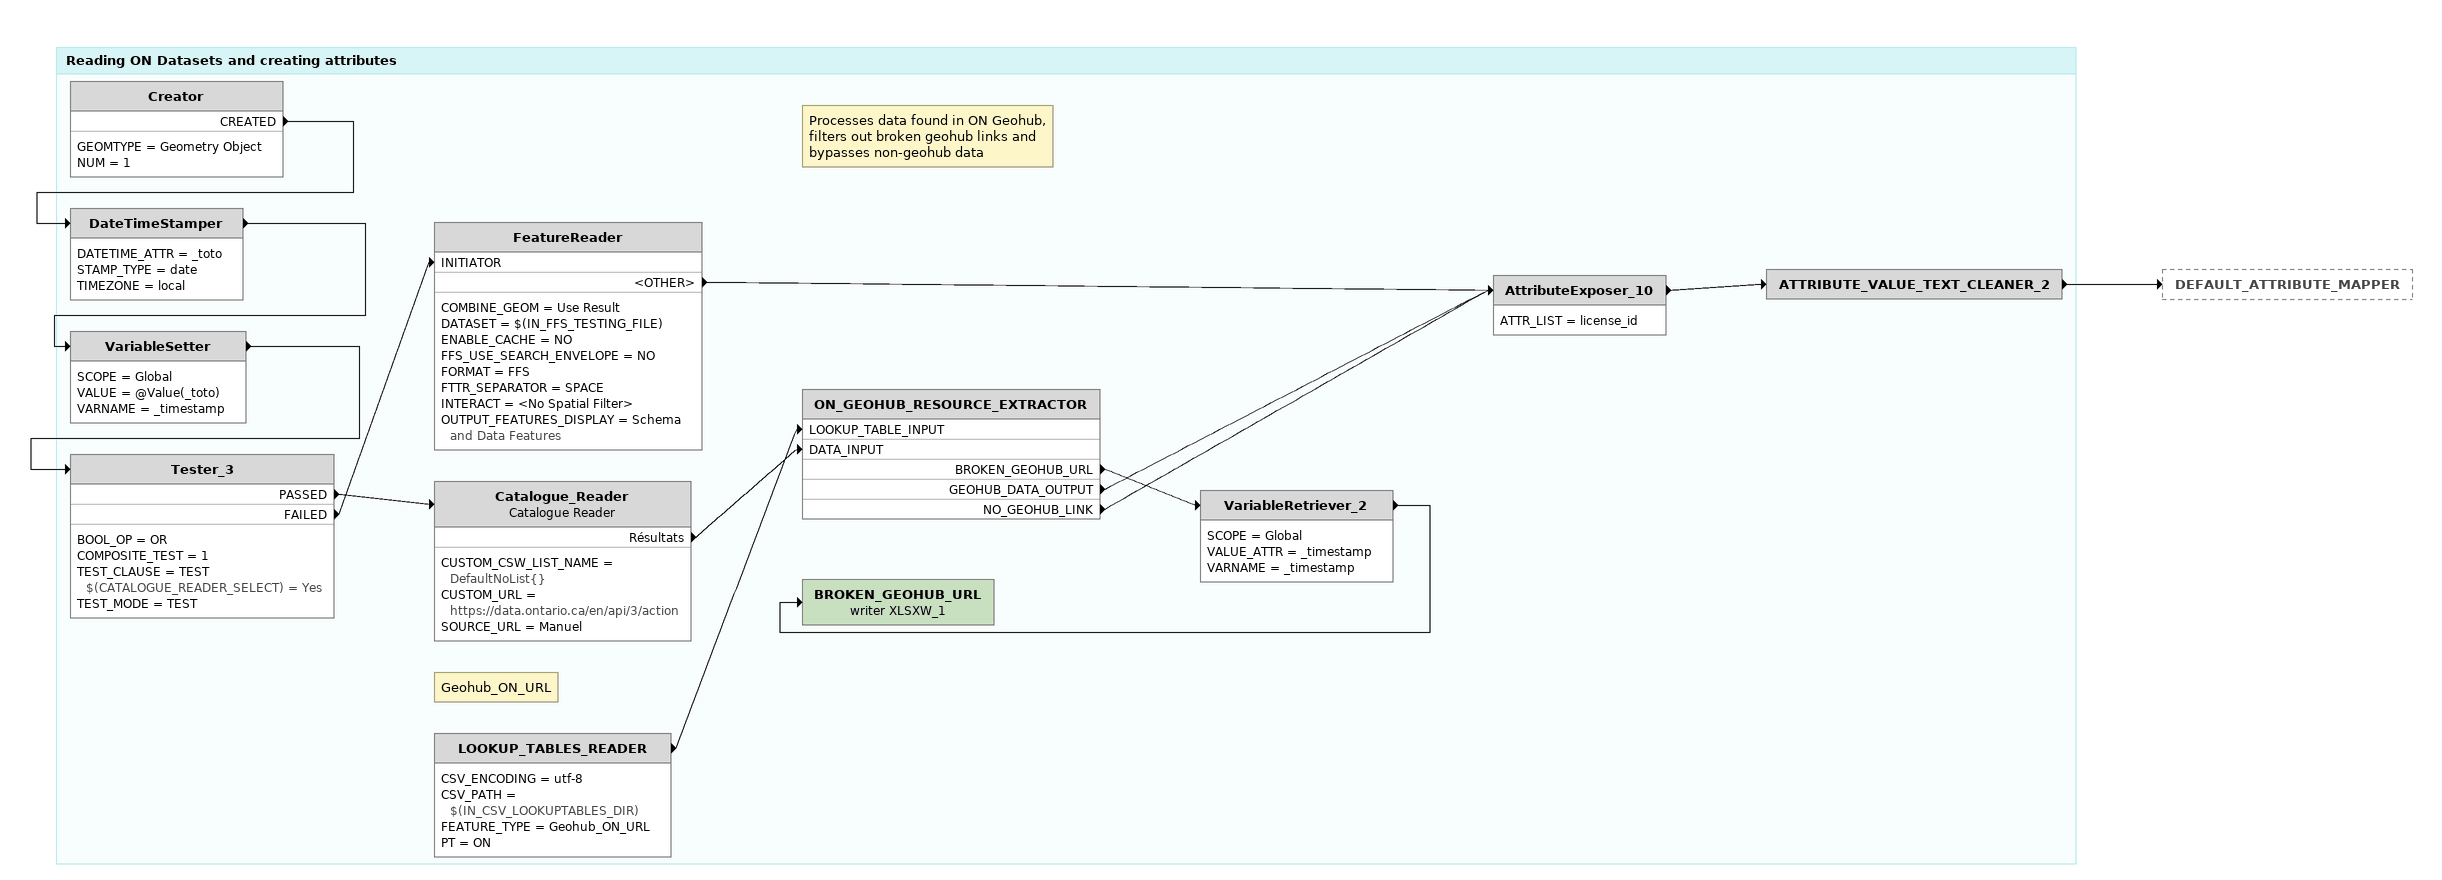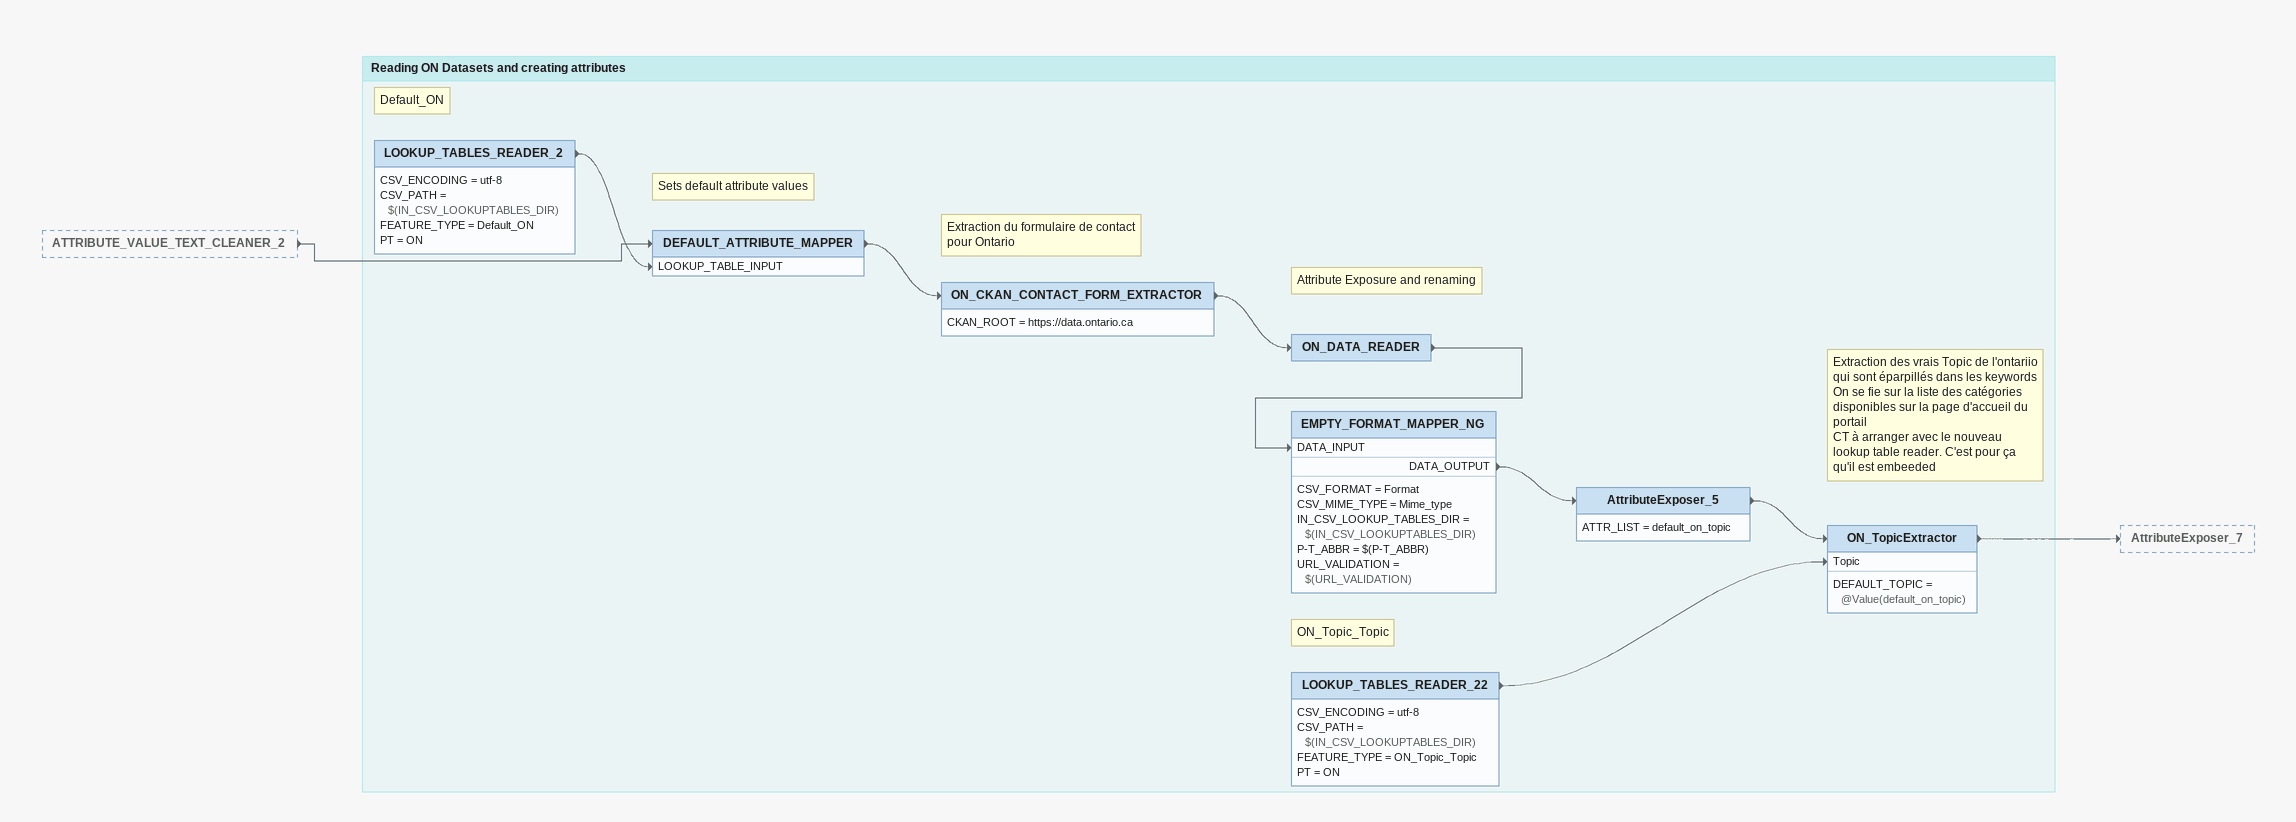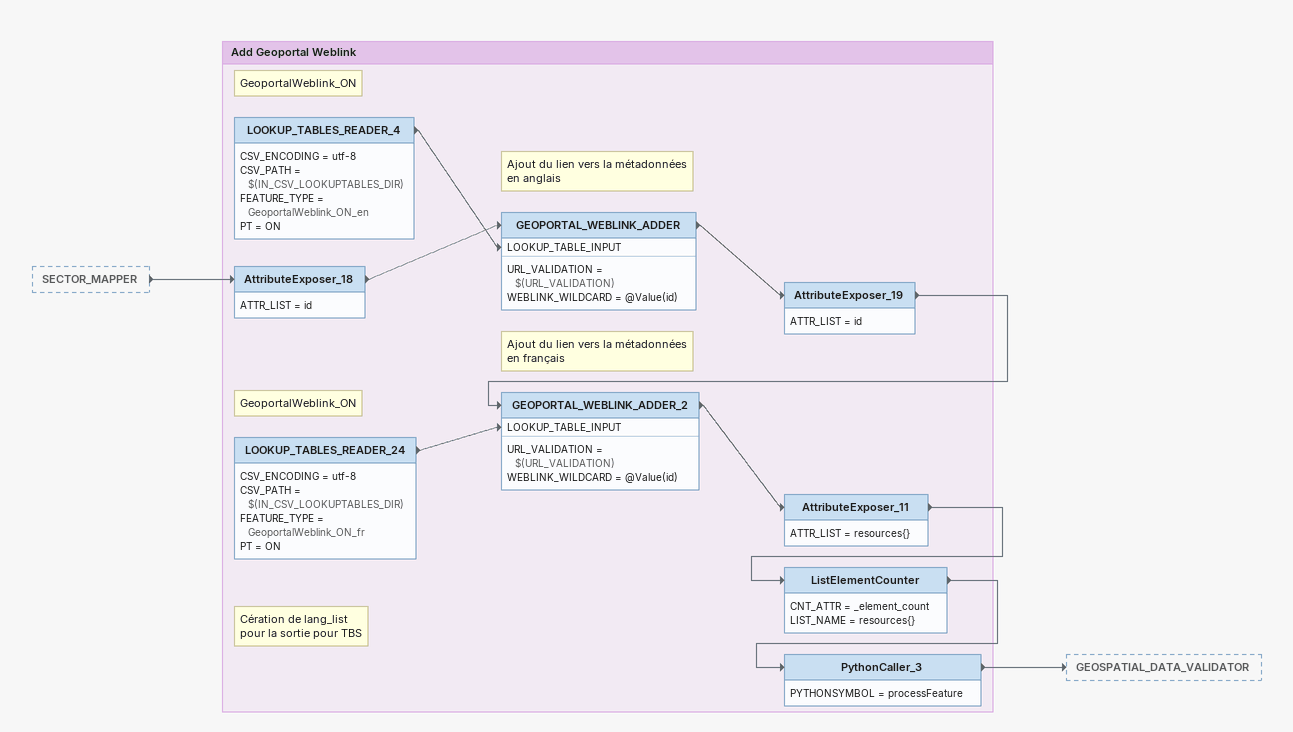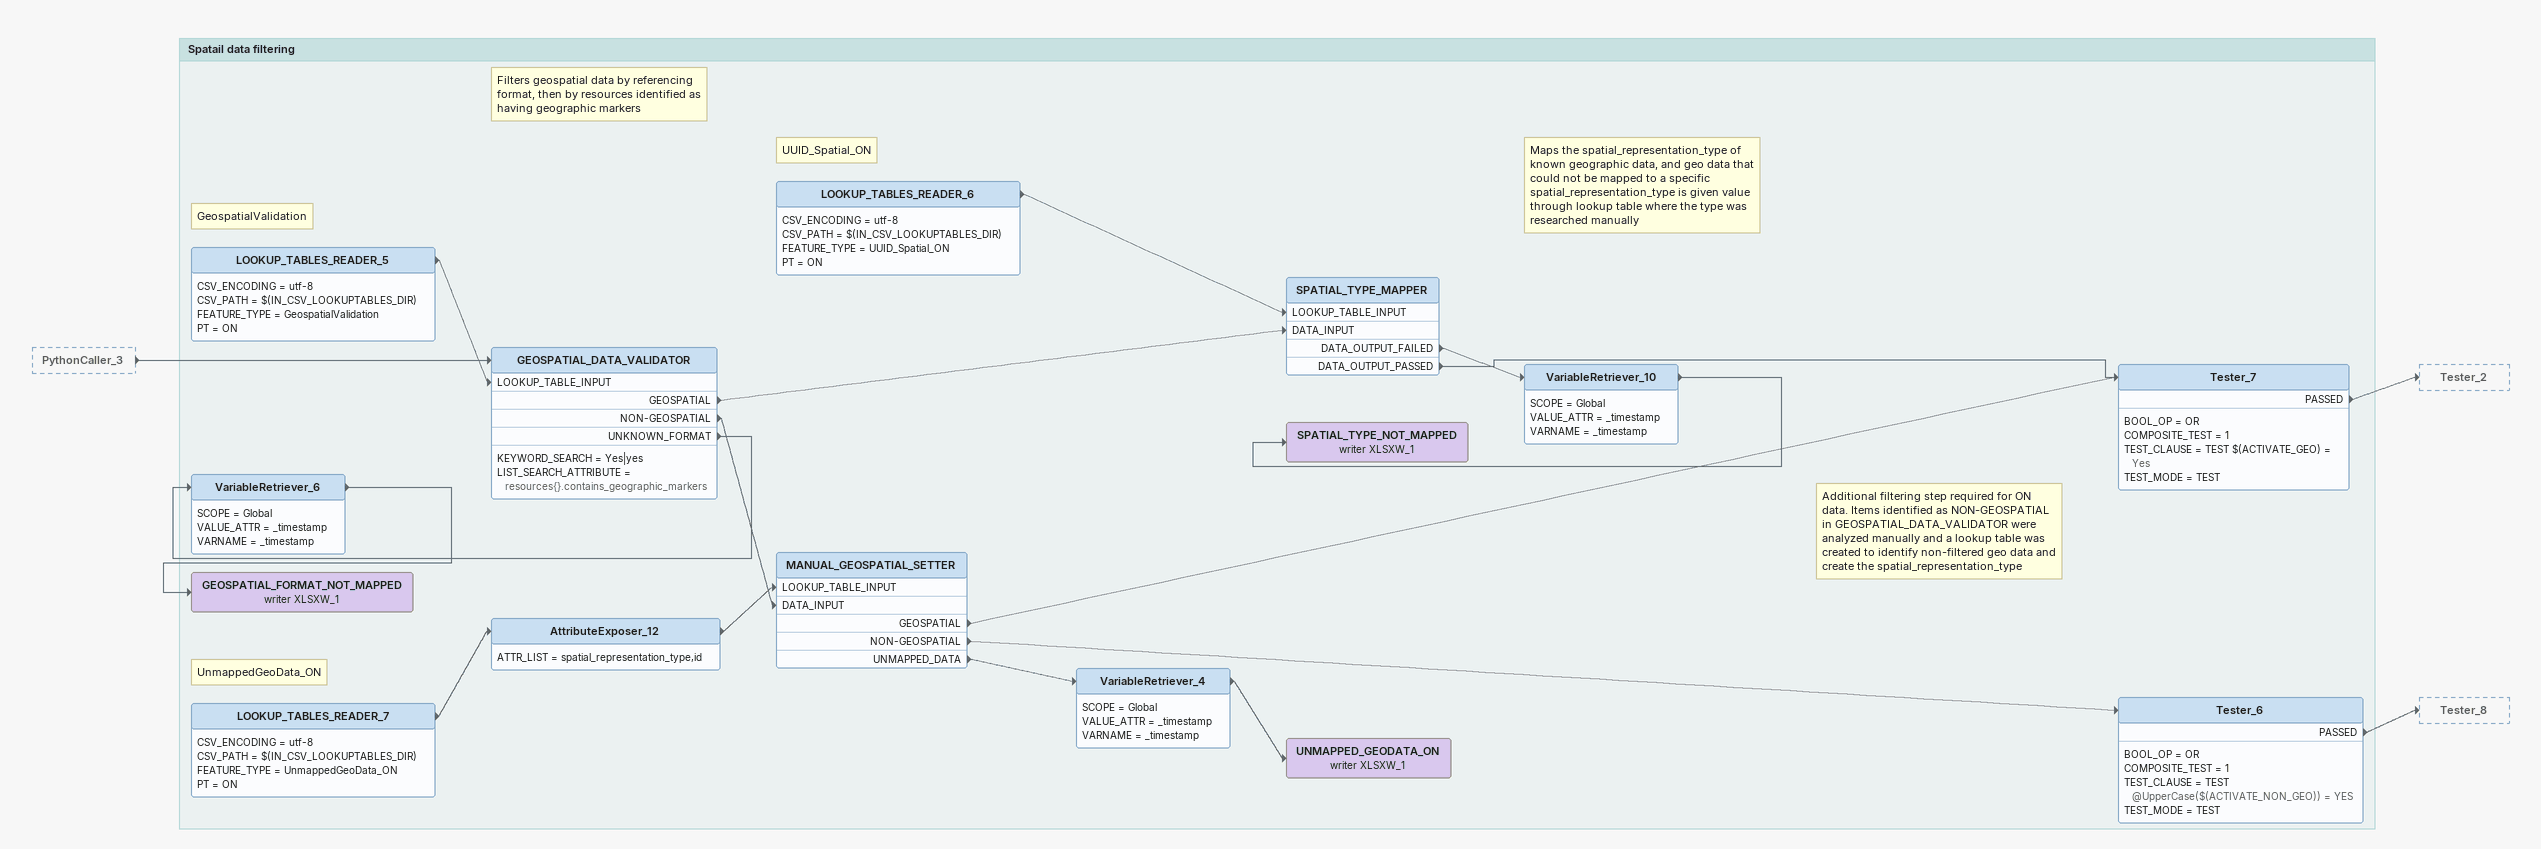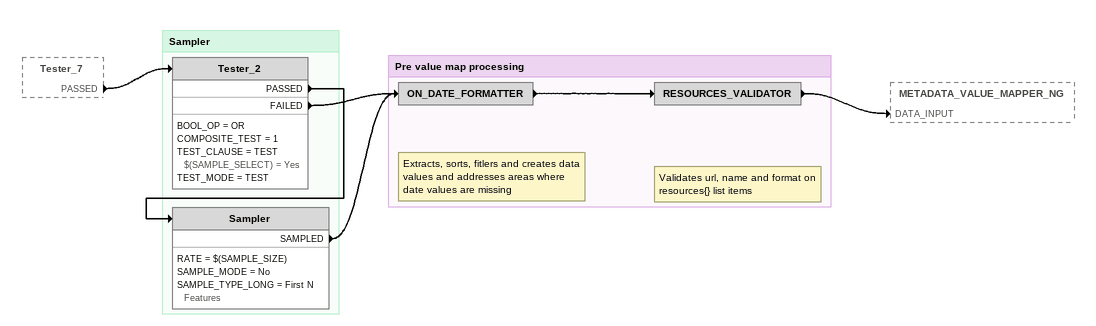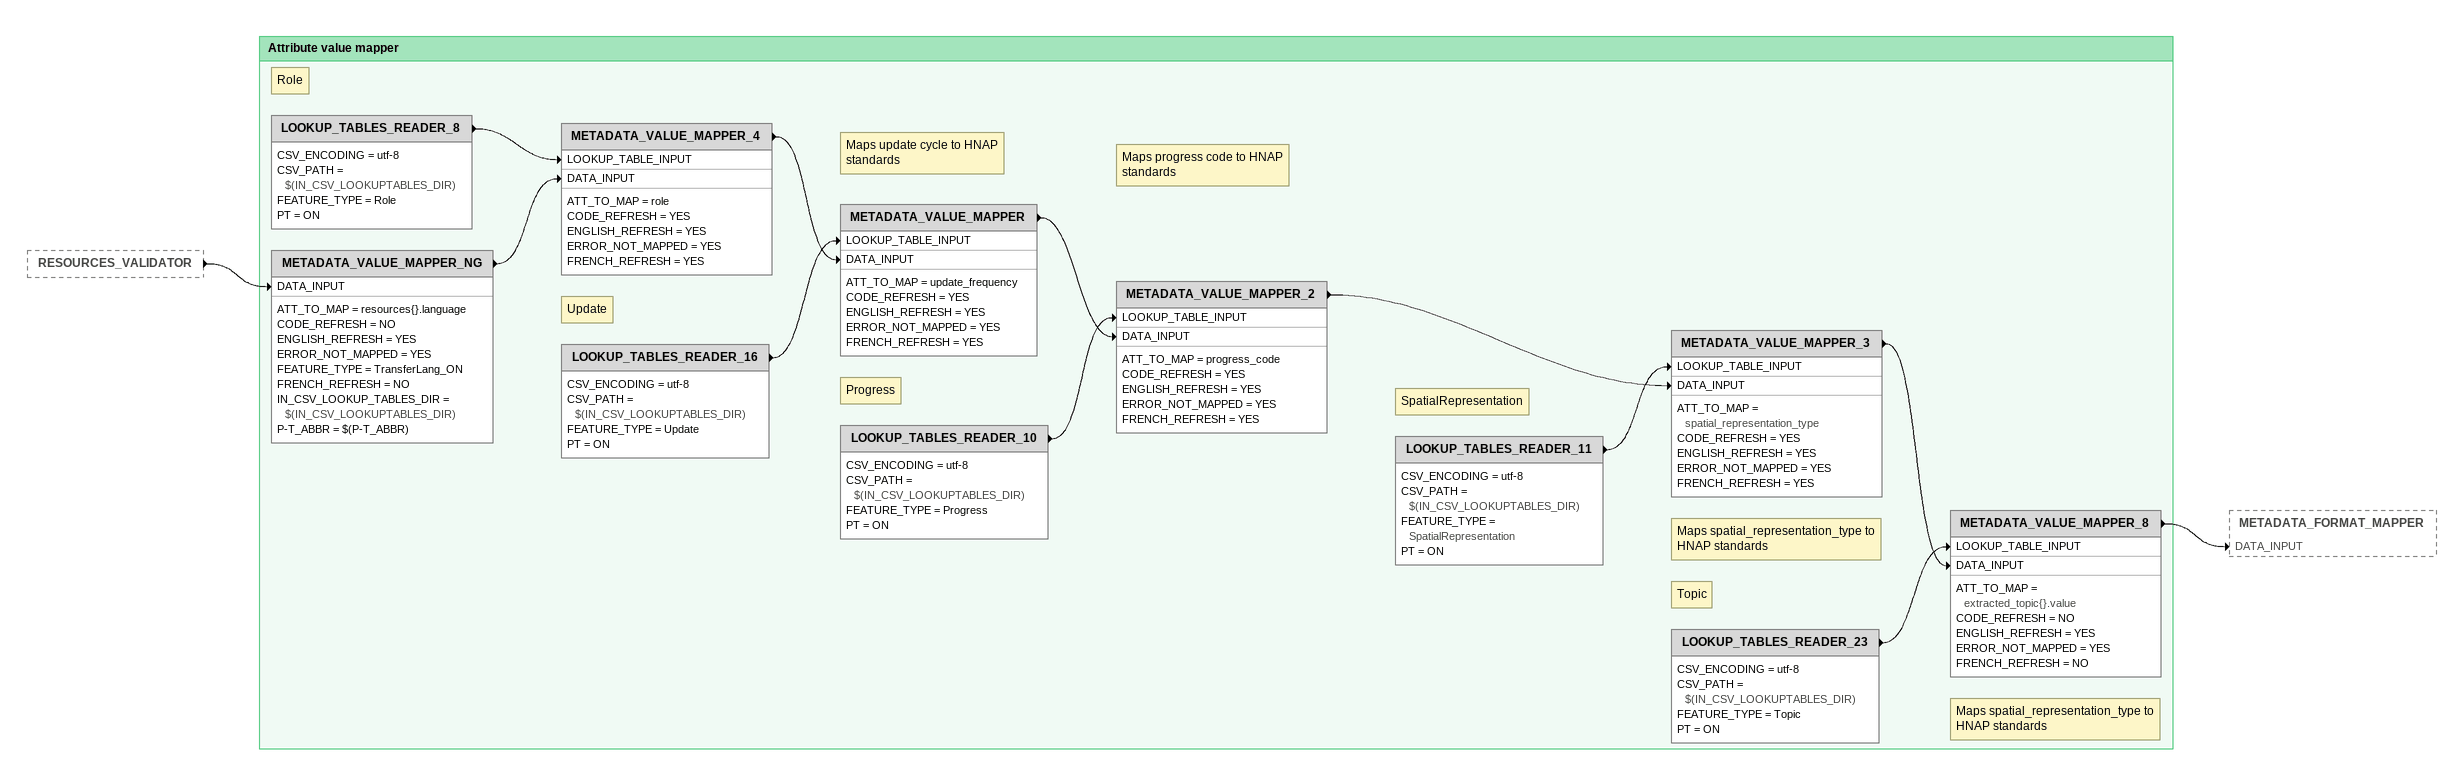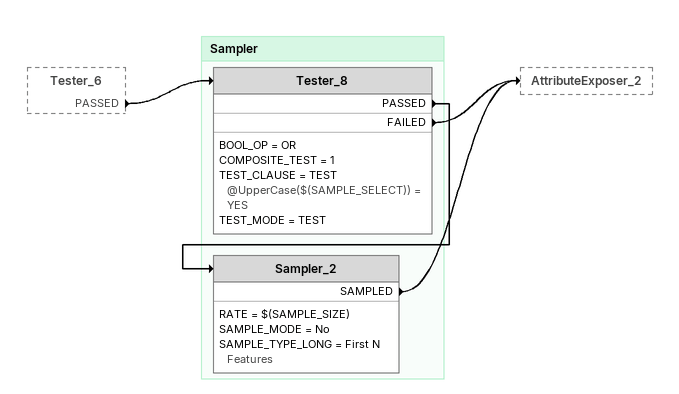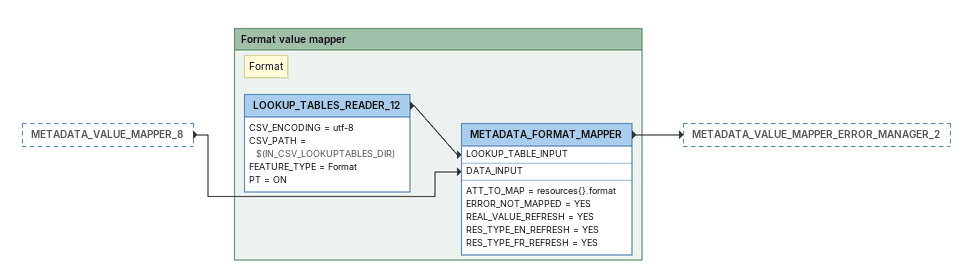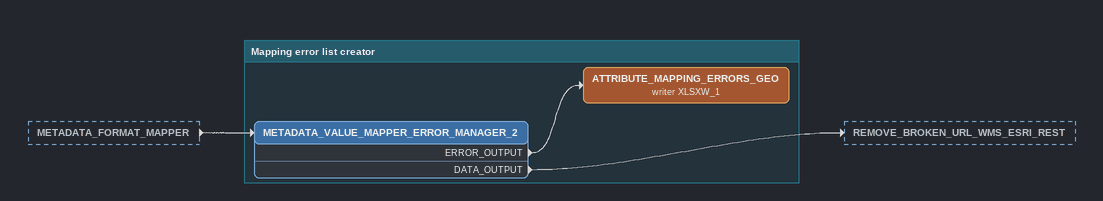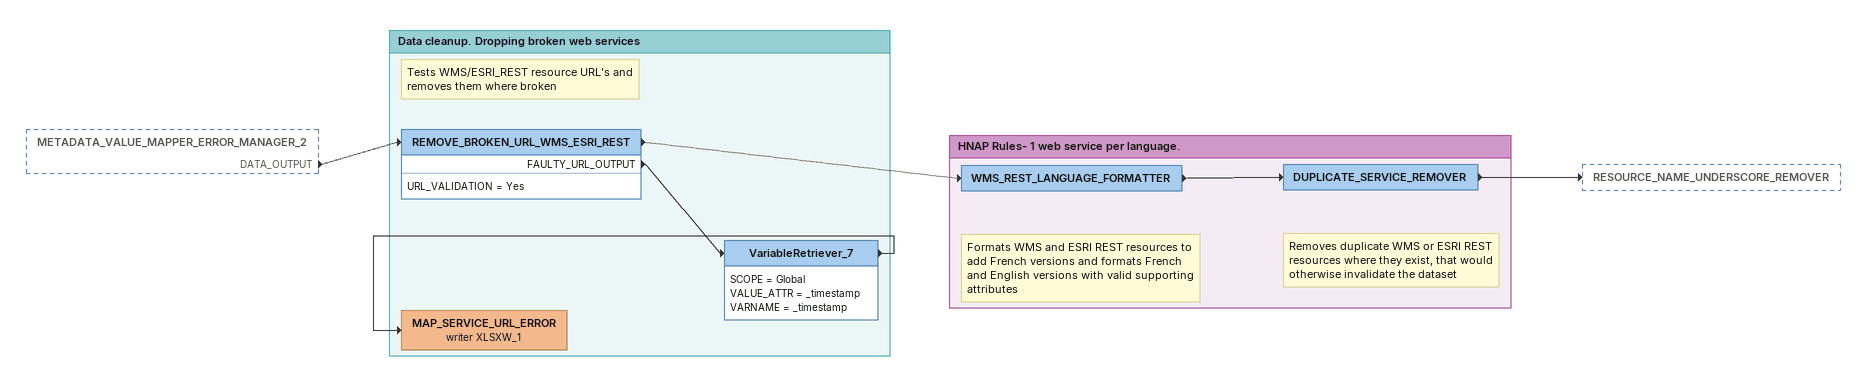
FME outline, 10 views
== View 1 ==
Bookmark: Reading ON Datasets and creating attributes
Creator
    GEOMTYPE = Geometry Object
    NUM = 1
    CREATED -> DateTimeStamper
DateTimeStamper
    DATETIME_ATTR = _toto
    STAMP_TYPE = date
    TIMEZONE = local
    -> VariableSetter
VariableSetter
    SCOPE = Global
    VALUE = @Value(_toto)
    VARNAME = _timestamp
    -> Tester_3
Tester_3
    BOOL_OP = OR
    COMPOSITE_TEST = 1
    TEST_CLAUSE = TEST $(CATALOGUE_READER_SELECT) = Yes
    TEST_MODE = TEST
    PASSED -> Catalogue_Reader
    FAILED -> FeatureReader [INITIATOR]
FeatureReader
    COMBINE_GEOM = Use Result
    DATASET = $(IN_FFS_TESTING_FILE)
    ENABLE_CACHE = NO
    FFS_USE_SEARCH_ENVELOPE = NO
    FORMAT = FFS
    FTTR_SEPARATOR = SPACE
    INTERACT = <No Spatial Filter>
    OUTPUT_FEATURES_DISPLAY = Schema and Data Features
    <OTHER> -> AttributeExposer_10
Catalogue_Reader: Catalogue Reader
    CUSTOM_CSW_LIST_NAME = DefaultNoList{}
    CUSTOM_URL = https://data.ontario.ca/en/api/3/action
    SOURCE_URL = Manuel
    Résultats -> ON_GEOHUB_RESOURCE_EXTRACTOR [DATA_INPUT]
Note: Geohub_ON_URL
LOOKUP_TABLES_READER
    CSV_ENCODING = utf-8
    CSV_PATH = $(IN_CSV_LOOKUPTABLES_DIR)
    FEATURE_TYPE = Geohub_ON_URL
    PT = ON
    -> ON_GEOHUB_RESOURCE_EXTRACTOR [LOOKUP_TABLE_INPUT]
Note: Processes data found in ON Geohub, filters out broken geohub links and bypasses non-geohub data
ON_GEOHUB_RESOURCE_EXTRACTOR
    BROKEN_GEOHUB_URL -> VariableRetriever_2
    GEOHUB_DATA_OUTPUT -> AttributeExposer_10
    NO_GEOHUB_LINK -> AttributeExposer_10
AttributeExposer_10
    ATTR_LIST = license_id
    -> ATTRIBUTE_VALUE_TEXT_CLEANER_2
ATTRIBUTE_VALUE_TEXT_CLEANER_2
    -> DEFAULT_ATTRIBUTE_MAPPER
VariableRetriever_2
    SCOPE = Global
    VALUE_ATTR = _timestamp
    VARNAME = _timestamp
    -> BROKEN_GEOHUB_URL (writer XLSXW_1)
BROKEN_GEOHUB_URL (writer XLSXW_1)

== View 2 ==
ATTRIBUTE_VALUE_TEXT_CLEANER_2 [outside]
    -> DEFAULT_ATTRIBUTE_MAPPER

Bookmark: Reading ON Datasets and creating attributes
Note: Default_ON
LOOKUP_TABLES_READER_2
    CSV_ENCODING = utf-8
    CSV_PATH = $(IN_CSV_LOOKUPTABLES_DIR)
    FEATURE_TYPE = Default_ON
    PT = ON
    -> DEFAULT_ATTRIBUTE_MAPPER [LOOKUP_TABLE_INPUT]
Note: Sets default attribute values
DEFAULT_ATTRIBUTE_MAPPER
    -> ON_CKAN_CONTACT_FORM_EXTRACTOR
Note: Extraction du formulaire de contact pour Ontario
ON_CKAN_CONTACT_FORM_EXTRACTOR
    CKAN_ROOT = https://data.ontario.ca
    -> ON_DATA_READER
Note: Attribute Exposure and renaming
ON_DATA_READER
    -> EMPTY_FORMAT_MAPPER_NG [DATA_INPUT]
EMPTY_FORMAT_MAPPER_NG
    CSV_FORMAT = Format
    CSV_MIME_TYPE = Mime_type
    IN_CSV_LOOKUP_TABLES_DIR = $(IN_CSV_LOOKUPTABLES_DIR)
    P-T_ABBR = $(P-T_ABBR)
    URL_VALIDATION = $(URL_VALIDATION)
    DATA_OUTPUT -> AttributeExposer_5
AttributeExposer_5
    ATTR_LIST = default_on_topic
    -> ON_TopicExtractor
Note: ON_Topic_Topic
LOOKUP_TABLES_READER_22
    CSV_ENCODING = utf-8
    CSV_PATH = $(IN_CSV_LOOKUPTABLES_DIR)
    FEATURE_TYPE = ON_Topic_Topic
    PT = ON
    -> ON_TopicExtractor [Topic]
Note: Extraction des vrais Topic de l'ontariio qui sont éparpillés dans les keywords / On se fie sur la liste des catégories disponibles sur la page d'accueil du portail / CT à arranger avec le nouveau lookup table reader. C'est pour ça qu'il est embeeded
ON_TopicExtractor
    DEFAULT_TOPIC = @Value(default_on_topic)
    -> AttributeExposer_7

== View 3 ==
SECTOR_MAPPER [outside]
    -> AttributeExposer_18

Bookmark: Add Geoportal Weblink
AttributeExposer_18
    ATTR_LIST = id
    -> GEOPORTAL_WEBLINK_ADDER
Note: GeoportalWeblink_ON
LOOKUP_TABLES_READER_4
    CSV_ENCODING = utf-8
    CSV_PATH = $(IN_CSV_LOOKUPTABLES_DIR)
    FEATURE_TYPE = GeoportalWeblink_ON_en
    PT = ON
    -> GEOPORTAL_WEBLINK_ADDER [LOOKUP_TABLE_INPUT]
Note: Ajout du lien vers la métadonnées en anglais
GEOPORTAL_WEBLINK_ADDER
    URL_VALIDATION = $(URL_VALIDATION)
    WEBLINK_WILDCARD = @Value(id)
    -> AttributeExposer_19
AttributeExposer_19
    ATTR_LIST = id
    -> GEOPORTAL_WEBLINK_ADDER_2
Note: GeoportalWeblink_ON
LOOKUP_TABLES_READER_24
    CSV_ENCODING = utf-8
    CSV_PATH = $(IN_CSV_LOOKUPTABLES_DIR)
    FEATURE_TYPE = GeoportalWeblink_ON_fr
    PT = ON
    -> GEOPORTAL_WEBLINK_ADDER_2 [LOOKUP_TABLE_INPUT]
Note: Ajout du lien vers la métadonnées en français
GEOPORTAL_WEBLINK_ADDER_2
    URL_VALIDATION = $(URL_VALIDATION)
    WEBLINK_WILDCARD = @Value(id)
    -> AttributeExposer_11
AttributeExposer_11
    ATTR_LIST = resources{}
    -> ListElementCounter
ListElementCounter
    CNT_ATTR = _element_count
    LIST_NAME = resources{}
    -> PythonCaller_3
Note: Cération de lang_list / pour la sortie pour TBS
PythonCaller_3
    PYTHONSYMBOL = processFeature
    -> GEOSPATIAL_DATA_VALIDATOR

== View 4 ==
PythonCaller_3 [outside]
    -> GEOSPATIAL_DATA_VALIDATOR

Bookmark: Spatail data filtering
Note: GeospatialValidation
LOOKUP_TABLES_READER_5
    CSV_ENCODING = utf-8
    CSV_PATH = $(IN_CSV_LOOKUPTABLES_DIR)
    FEATURE_TYPE = GeospatialValidation
    PT = ON
    -> GEOSPATIAL_DATA_VALIDATOR [LOOKUP_TABLE_INPUT]
Note: Filters geospatial data by referencing format, then by resources identified as having geographic markers
GEOSPATIAL_DATA_VALIDATOR
    KEYWORD_SEARCH = Yes|yes
    LIST_SEARCH_ATTRIBUTE = resources{}.contains_geographic_markers
    GEOSPATIAL -> SPATIAL_TYPE_MAPPER [DATA_INPUT]
    NON-GEOSPATIAL -> MANUAL_GEOSPATIAL_SETTER [DATA_INPUT]
    UNKNOWN_FORMAT -> VariableRetriever_6
VariableRetriever_6
    SCOPE = Global
    VALUE_ATTR = _timestamp
    VARNAME = _timestamp
    -> GEOSPATIAL_FORMAT_NOT_MAPPED (writer XLSXW_1)
GEOSPATIAL_FORMAT_NOT_MAPPED (writer XLSXW_1)
Note: UnmappedGeoData_ON
LOOKUP_TABLES_READER_7
    CSV_ENCODING = utf-8
    CSV_PATH = $(IN_CSV_LOOKUPTABLES_DIR)
    FEATURE_TYPE = UnmappedGeoData_ON
    PT = ON
    -> AttributeExposer_12
AttributeExposer_12
    ATTR_LIST = spatial_representation_type,id
    -> MANUAL_GEOSPATIAL_SETTER [LOOKUP_TABLE_INPUT]
Note: Additional filtering step required for ON data. Items identified as NON-GEOSPATIAL in GEOSPATIAL_DATA_VALIDATOR were analyzed manually and a lookup table was created to identify non-filtered geo data and create the spatial_representation_type
MANUAL_GEOSPATIAL_SETTER
    GEOSPATIAL -> Tester_7
    NON-GEOSPATIAL -> Tester_6
    UNMAPPED_DATA -> VariableRetriever_4
VariableRetriever_4
    SCOPE = Global
    VALUE_ATTR = _timestamp
    VARNAME = _timestamp
    -> UNMAPPED_GEODATA_ON (writer XLSXW_1)
UNMAPPED_GEODATA_ON (writer XLSXW_1)
Tester_6
    BOOL_OP = OR
    COMPOSITE_TEST = 1
    TEST_CLAUSE = TEST @UpperCase($(ACTIVATE_NON_GEO)) = YES
    TEST_MODE = TEST
    PASSED -> Tester_8
Note: UUID_Spatial_ON
LOOKUP_TABLES_READER_6
    CSV_ENCODING = utf-8
    CSV_PATH = $(IN_CSV_LOOKUPTABLES_DIR)
    FEATURE_TYPE = UUID_Spatial_ON
    PT = ON
    -> SPATIAL_TYPE_MAPPER [LOOKUP_TABLE_INPUT]
Note: Maps the spatial_representation_type of known geographic data, and geo data that could not be mapped to a specific spatial_representation_type is given value through lookup table where the type was researched manually
SPATIAL_TYPE_MAPPER
    DATA_OUTPUT_FAILED -> VariableRetriever_10
    DATA_OUTPUT_PASSED -> Tester_7
VariableRetriever_10
    SCOPE = Global
    VALUE_ATTR = _timestamp
    VARNAME = _timestamp
    -> SPATIAL_TYPE_NOT_MAPPED (writer XLSXW_1)
SPATIAL_TYPE_NOT_MAPPED (writer XLSXW_1)
Tester_7
    BOOL_OP = OR
    COMPOSITE_TEST = 1
    TEST_CLAUSE = TEST $(ACTIVATE_GEO) = Yes
    TEST_MODE = TEST
    PASSED -> Tester_2

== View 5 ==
Tester_7 [outside]
    PASSED -> Tester_2

Bookmark: Sampler
Tester_2
    BOOL_OP = OR
    COMPOSITE_TEST = 1
    TEST_CLAUSE = TEST $(SAMPLE_SELECT) = Yes
    TEST_MODE = TEST
    PASSED -> Sampler
    FAILED -> ON_DATE_FORMATTER
Sampler
    RATE = $(SAMPLE_SIZE)
    SAMPLE_MODE = No
    SAMPLE_TYPE_LONG = First N Features
    SAMPLED -> ON_DATE_FORMATTER

Bookmark: Pre value map processing
Note: Extracts, sorts, fitlers and creates data values and addresses areas where date values are missing
ON_DATE_FORMATTER
    -> RESOURCES_VALIDATOR
Note: Validates url, name and format on resources{} list items
RESOURCES_VALIDATOR
    -> METADATA_VALUE_MAPPER_NG [DATA_INPUT]

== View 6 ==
RESOURCES_VALIDATOR [outside]
    -> METADATA_VALUE_MAPPER_NG [DATA_INPUT]

Bookmark: Attribute value mapper
METADATA_VALUE_MAPPER_NG
    ATT_TO_MAP = resources{}.language
    CODE_REFRESH = NO
    ENGLISH_REFRESH = YES
    ERROR_NOT_MAPPED = YES
    FEATURE_TYPE = TransferLang_ON
    FRENCH_REFRESH = NO
    IN_CSV_LOOKUP_TABLES_DIR = $(IN_CSV_LOOKUPTABLES_DIR)
    P-T_ABBR = $(P-T_ABBR)
    -> METADATA_VALUE_MAPPER_4 [DATA_INPUT]
Note: Role
LOOKUP_TABLES_READER_8
    CSV_ENCODING = utf-8
    CSV_PATH = $(IN_CSV_LOOKUPTABLES_DIR)
    FEATURE_TYPE = Role
    PT = ON
    -> METADATA_VALUE_MAPPER_4 [LOOKUP_TABLE_INPUT]
METADATA_VALUE_MAPPER_4
    ATT_TO_MAP = role
    CODE_REFRESH = YES
    ENGLISH_REFRESH = YES
    ERROR_NOT_MAPPED = YES
    FRENCH_REFRESH = YES
    -> METADATA_VALUE_MAPPER [DATA_INPUT]
Note: Update
LOOKUP_TABLES_READER_16
    CSV_ENCODING = utf-8
    CSV_PATH = $(IN_CSV_LOOKUPTABLES_DIR)
    FEATURE_TYPE = Update
    PT = ON
    -> METADATA_VALUE_MAPPER [LOOKUP_TABLE_INPUT]
Note: Maps update cycle to HNAP standards
METADATA_VALUE_MAPPER
    ATT_TO_MAP = update_frequency
    CODE_REFRESH = YES
    ENGLISH_REFRESH = YES
    ERROR_NOT_MAPPED = YES
    FRENCH_REFRESH = YES
    -> METADATA_VALUE_MAPPER_2 [DATA_INPUT]
Note: Progress
LOOKUP_TABLES_READER_10
    CSV_ENCODING = utf-8
    CSV_PATH = $(IN_CSV_LOOKUPTABLES_DIR)
    FEATURE_TYPE = Progress
    PT = ON
    -> METADATA_VALUE_MAPPER_2 [LOOKUP_TABLE_INPUT]
Note: Maps progress code to HNAP standards
METADATA_VALUE_MAPPER_2
    ATT_TO_MAP = progress_code
    CODE_REFRESH = YES
    ENGLISH_REFRESH = YES
    ERROR_NOT_MAPPED = YES
    FRENCH_REFRESH = YES
    -> METADATA_VALUE_MAPPER_3 [DATA_INPUT]
Note: SpatialRepresentation
LOOKUP_TABLES_READER_11
    CSV_ENCODING = utf-8
    CSV_PATH = $(IN_CSV_LOOKUPTABLES_DIR)
    FEATURE_TYPE = SpatialRepresentation
    PT = ON
    -> METADATA_VALUE_MAPPER_3 [LOOKUP_TABLE_INPUT]
Note: Maps spatial_representation_type to HNAP standards
METADATA_VALUE_MAPPER_3
    ATT_TO_MAP = spatial_representation_type
    CODE_REFRESH = YES
    ENGLISH_REFRESH = YES
    ERROR_NOT_MAPPED = YES
    FRENCH_REFRESH = YES
    -> METADATA_VALUE_MAPPER_8 [DATA_INPUT]
Note: Topic
LOOKUP_TABLES_READER_23
    CSV_ENCODING = utf-8
    CSV_PATH = $(IN_CSV_LOOKUPTABLES_DIR)
    FEATURE_TYPE = Topic
    PT = ON
    -> METADATA_VALUE_MAPPER_8 [LOOKUP_TABLE_INPUT]
Note: Maps spatial_representation_type to HNAP standards
METADATA_VALUE_MAPPER_8
    ATT_TO_MAP = extracted_topic{}.value
    CODE_REFRESH = NO
    ENGLISH_REFRESH = YES
    ERROR_NOT_MAPPED = YES
    FRENCH_REFRESH = NO
    -> METADATA_FORMAT_MAPPER [DATA_INPUT]

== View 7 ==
Tester_6 [outside]
    PASSED -> Tester_8

Bookmark: Sampler
Tester_8
    BOOL_OP = OR
    COMPOSITE_TEST = 1
    TEST_CLAUSE = TEST @UpperCase($(SAMPLE_SELECT)) = YES
    TEST_MODE = TEST
    PASSED -> Sampler_2
    FAILED -> AttributeExposer_2
Sampler_2
    RATE = $(SAMPLE_SIZE)
    SAMPLE_MODE = No
    SAMPLE_TYPE_LONG = First N Features
    SAMPLED -> AttributeExposer_2

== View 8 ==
METADATA_VALUE_MAPPER_8 [outside]
    -> METADATA_FORMAT_MAPPER [DATA_INPUT]

Bookmark: Format value mapper
Note: Format
LOOKUP_TABLES_READER_12
    CSV_ENCODING = utf-8
    CSV_PATH = $(IN_CSV_LOOKUPTABLES_DIR)
    FEATURE_TYPE = Format
    PT = ON
    -> METADATA_FORMAT_MAPPER [LOOKUP_TABLE_INPUT]
METADATA_FORMAT_MAPPER
    ATT_TO_MAP = resources{}.format
    ERROR_NOT_MAPPED = YES
    REAL_VALUE_REFRESH = YES
    RES_TYPE_EN_REFRESH = YES
    RES_TYPE_FR_REFRESH = YES
    -> METADATA_VALUE_MAPPER_ERROR_MANAGER_2

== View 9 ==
METADATA_FORMAT_MAPPER [outside]
    -> METADATA_VALUE_MAPPER_ERROR_MANAGER_2

Bookmark: Mapping error list creator
METADATA_VALUE_MAPPER_ERROR_MANAGER_2
    ERROR_OUTPUT -> ATTRIBUTE_MAPPING_ERRORS_GEO (writer XLSXW_1)
    DATA_OUTPUT -> REMOVE_BROKEN_URL_WMS_ESRI_REST
ATTRIBUTE_MAPPING_ERRORS_GEO (writer XLSXW_1)

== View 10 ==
METADATA_VALUE_MAPPER_ERROR_MANAGER_2 [outside]
    DATA_OUTPUT -> REMOVE_BROKEN_URL_WMS_ESRI_REST

Bookmark: Data cleanup. Dropping broken web services
Note: Tests WMS/ESRI_REST resource URL's and removes them where broken
REMOVE_BROKEN_URL_WMS_ESRI_REST
    URL_VALIDATION = Yes
    -> WMS_REST_LANGUAGE_FORMATTER
    FAULTY_URL_OUTPUT -> VariableRetriever_7
VariableRetriever_7
    SCOPE = Global
    VALUE_ATTR = _timestamp
    VARNAME = _timestamp
    -> MAP_SERVICE_URL_ERROR (writer XLSXW_1)
MAP_SERVICE_URL_ERROR (writer XLSXW_1)

Bookmark: HNAP Rules- 1 web service per language.
Note: Formats WMS and ESRI REST resources to add French versions and formats French and English versions with valid supporting attributes
WMS_REST_LANGUAGE_FORMATTER
    -> DUPLICATE_SERVICE_REMOVER
Note: Removes duplicate WMS or ESRI REST resources where they exist, that would otherwise invalidate the dataset
DUPLICATE_SERVICE_REMOVER
    -> RESOURCE_NAME_UNDERSCORE_REMOVER
